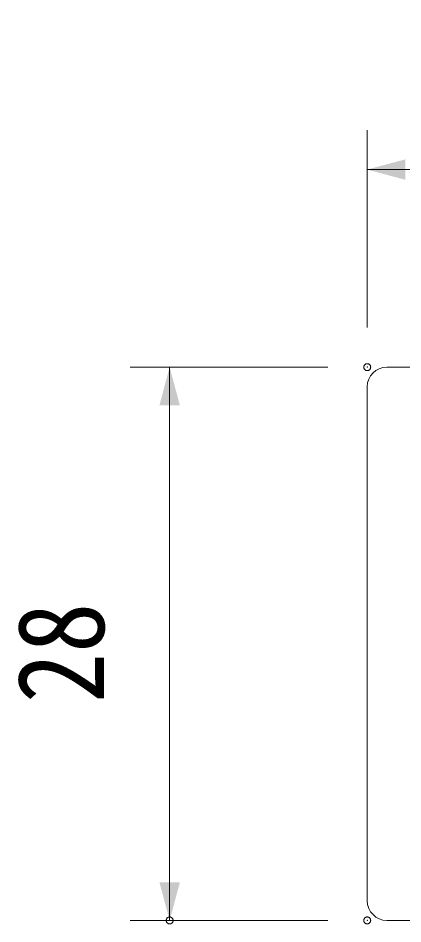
# Model space of a CAD drawing. Units: millimetres, scale not verified. Extents: x -5180 to 2870, y -2000 to 3095.
# Drawn here: x 1105 to 1299.8, y -843.4 to -385 of the extents above; entities that cross this region are included whole.
import ezdxf
from ezdxf.enums import TextEntityAlignment as Align

# ---------------------------------------------------------------- set-up
doc = ezdxf.new("R2010")
doc.units = ezdxf.units.MM
doc.header["$LTSCALE"] = 7
doc.header["$PDMODE"] = 32
doc.header["$PDSIZE"] = 3.5
doc.linetypes.add('USER5', pattern=[19.05, 12.7, -6.35])
doc.layers.add('0-0_1', color=7, linetype='USER5', lineweight=18)
doc.styles.add('ＭＳ ゴシック', font='')
doc.styles.get('ＭＳ ゴシック').set_extended_font_data('MS Gothic')

# ---------------------------------------------------------------- blocks, each defined once
blk = doc.blocks.new('D4')
at = {"layer": '0-0_1', "linetype": 'Continuous'}
for p, q in [((4880.389, -14258.816), (4880.389, -14158.816)), ((5280.389, -14258.816), (5280.389, -14158.816)), ((5280.389, -14178.816), (4880.389, -14178.816))]:
    blk.add_line(p, q, dxfattribs=at)
at = {"layer": '0-0_1'}
for p in [(5280.389, -14178.816), (4880.389, -14278.816), (5280.389, -14278.816)]:
    blk.add_point(p, dxfattribs=at)
for points in [[(4899.708, -14173.64), (4899.708, -14183.993), (4880.389, -14178.816)], [(5261.071, -14183.993), (5261.071, -14173.64), (5280.389, -14178.816)]]:
    blk.add_solid(points, dxfattribs=at)
at = {"layer": '0-0_1', "style": 'ＭＳ ゴシック', "width": 0.85}
blk.add_text('40', height=43.99, dxfattribs=at).set_placement((5050.343, -14158.816), align=Align.BOTTOM_LEFT)
blk = doc.blocks.new('D6')
at = {"layer": '0-0_1', "linetype": 'Continuous'}
for p, q in [((4860.389, -14278.816), (4760.389, -14278.816)), ((4780.389, -14558.816), (4780.389, -14278.816)), ((4860.389, -14558.816), (4760.389, -14558.816))]:
    blk.add_line(p, q, dxfattribs=at)
at = {"layer": '0-0_1'}
for p in [(4880.389, -14278.816), (4780.389, -14558.816), (4880.389, -14558.816)]:
    blk.add_point(p, dxfattribs=at)
for points in [[(4785.566, -14298.135), (4775.213, -14298.135), (4780.389, -14278.816)], [(4775.213, -14539.498), (4785.566, -14539.498), (4780.389, -14558.816)]]:
    blk.add_solid(points, dxfattribs=at)
at = {"layer": '0-0_1', "style": 'ＭＳ ゴシック', "width": 0.85}
blk.add_text('28', height=43.99, rotation=90, dxfattribs=at).set_placement((4760.389, -14448.863), align=Align.BOTTOM_LEFT)

msp = doc.modelspace()

# ---------------------------------------------------------------- linework, layer by layer
at = {"layer": '0-0_1', "linetype": 'Continuous'}
for p, q in [((1291.703, -561.61), (1671.703, -561.61)), ((1281.703, -831.61), (1281.703, -571.61)), ((1671.703, -841.61), (1291.703, -841.61))]:
    msp.add_line(p, q, dxfattribs=at)
for centre, start, end in [((1291.703, -571.61), 90, 180), ((1291.703, -831.61), 180, 270)]:
    msp.add_arc(centre, 10, start, end, dxfattribs=at)

# ---------------------------------------------------------------- block references
at = {"layer": '0-0_1'}
for name in ['D4', 'D6']:
    msp.add_blockref(name, (-3598.686, 13717.206), dxfattribs=at)

doc.saveas('drawing.dxf')
